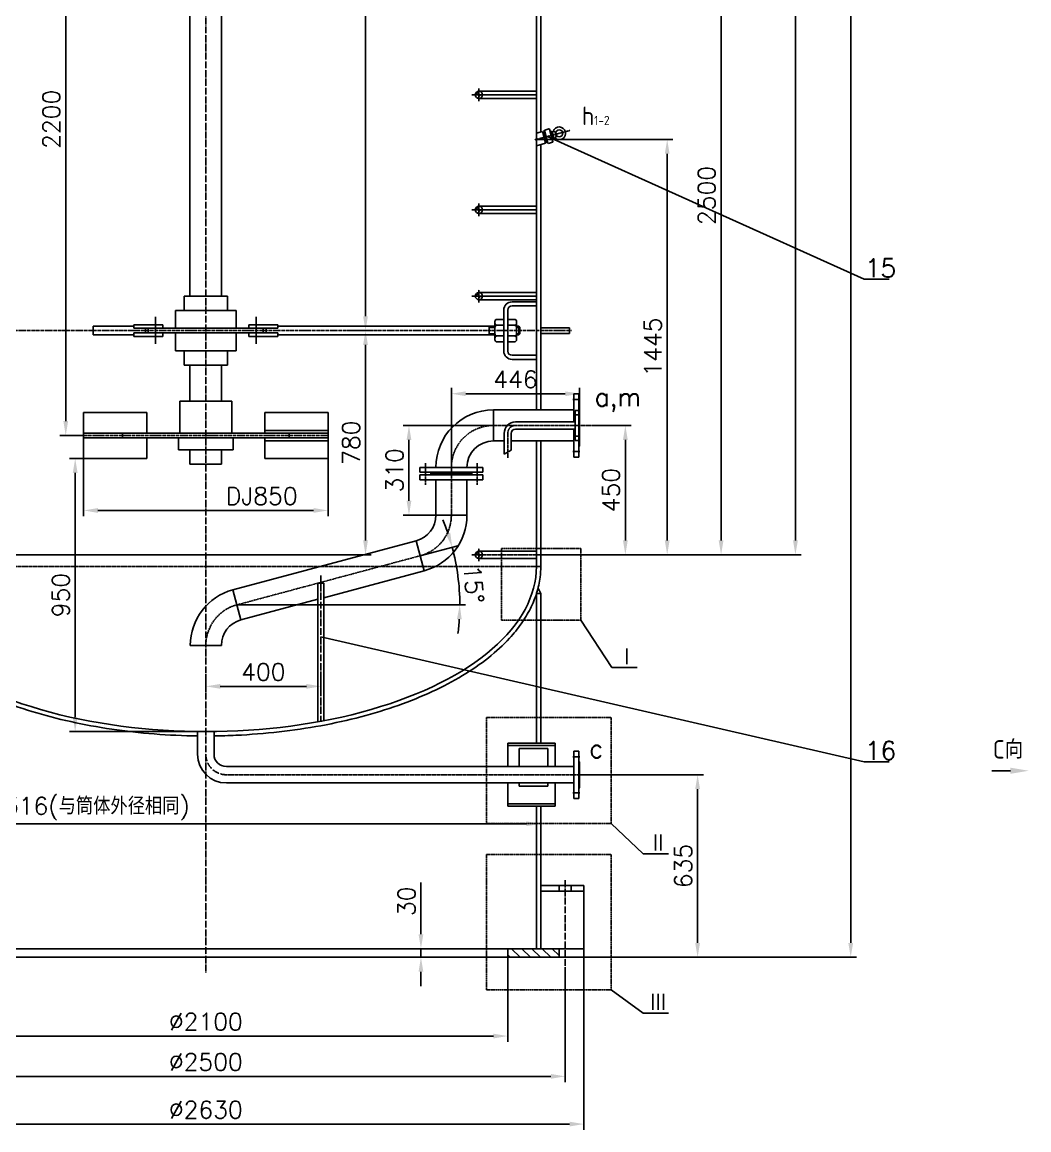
# Model space of a CAD drawing. Header units: millimetres. Extents: x 352 to 14123, y 79 to 19556.
# Drawn here: x 3069 to 6571, y 7221 to 11074 of the extents above; entities that cross this region are included whole.
import ezdxf

# ---------------------------------------------------------------- set-up
doc = ezdxf.new("R2010")
doc.units = ezdxf.units.MM
doc.linetypes.add('ACAD_ISO04W100', pattern=[30.5, 24, -3, 0.5, -3])
doc.linetypes.add('ACAD_ISO05W100', pattern=[33, 24, -3, 0, -3, 0, -3])
for name, color, linetype in [('LAYER1', 1, 'ACAD_ISO04W100'), ('LAYER2', 2, 'Continuous'), ('LAYER3', 3, 'Continuous')]:
    doc.layers.add(name, color=color, linetype=linetype)
doc.styles.add('HZ', font='txt', dxfattribs={"bigfont": 'hztxt'})
doc.dimstyles.new('1', dxfattribs={"dimtxt": 60, "dimasz": 50, "dimexe": 20, "dimexo": 0, "dimgap": 20, "dimtad": 1, "dimdec": 0, "dimdsep": 46, "dimlunit": 6, "dimtxsty": 'HZ', "dimcen": 2.5, "dimclrt": 2, "dimadec": 0, "dimazin": 0, "dimtfac": 1, "dimtdec": 0, "dimtmove": 0, "dimatfit": 3, "dimfxl": 1, "dimtolj": 1, "dimtzin": 0, "dimarcsym": 0})

# ---------------------------------------------------------------- blocks, each defined once
blk = doc.blocks.new('*D5')
at = {"layer": 'DEFPOINTS', "color": 0, "linetype": 'ByBlock', "transparency": 16777216}
for p in [(4205.6, 15601.2), (4263.6, 15601.2), (4205.6, 10001.2)]:
    blk.add_point(p, dxfattribs=at)
at = {"layer": 'LAYER3', "color": 0, "linetype": 'ByBlock', "lineweight": -2, "transparency": 16777216}
for p, q in [((4205.6, 15601.2), (4283.6, 15601.2)), ((4263.6, 10051.2), (4263.6, 15551.2)), ((4205.6, 10001.2), (4283.6, 10001.2))]:
    blk.add_line(p, q, dxfattribs=at)
at = {"layer": 'LAYER3', "color": 0, "linetype": 'ByBlock', "transparency": 16777216}
for points in [[(4255.3, 15551.2), (4272, 15551.2), (4263.6, 15601.2)], [(4255.3, 10051.2), (4272, 10051.2), (4263.6, 10001.2)]]:
    blk.add_solid(points, dxfattribs=at)
at = {"layer": 'LAYER3', "color": 2, "linetype": 'ByBlock', "transparency": 16777216, "insert": (4213.6, 12801.2), "char_height": 60, "attachment_point": 5, "rotation": 90, "style": 'HZ'}
blk.add_mtext('\\A1;5600', dxfattribs=at)
blk = doc.blocks.new('*D7')
at = {"layer": 'DEFPOINTS', "color": 0, "linetype": 'ByBlock', "transparency": 16777216}
for p in [(4278.2, 18673.6), (5951.2, 18673.6), (5023.2, 7821.2)]:
    blk.add_point(p, dxfattribs=at)
at = {"layer": 'LAYER3', "color": 0, "linetype": 'ByBlock', "lineweight": -2, "transparency": 16777216}
for p, q in [((4278.2, 18673.6), (5971.2, 18673.6)), ((5951.2, 7871.2), (5951.2, 18623.6)), ((5023.2, 7821.2), (5971.2, 7821.2))]:
    blk.add_line(p, q, dxfattribs=at)
at = {"layer": 'LAYER3', "color": 0, "linetype": 'ByBlock', "transparency": 16777216}
for points in [[(5942.8, 18623.6), (5959.5, 18623.6), (5951.2, 18673.6)], [(5942.8, 7871.2), (5959.5, 7871.2), (5951.2, 7821.2)]]:
    blk.add_solid(points, dxfattribs=at)
at = {"layer": 'LAYER3', "color": 2, "linetype": 'ByBlock', "transparency": 16777216, "insert": (5901.2, 13247.4), "char_height": 60, "attachment_point": 5, "rotation": 90, "style": 'HZ'}
blk.add_mtext('\\A1;10752', dxfattribs=at)
blk = doc.blocks.new('*D8')
at = {"layer": 'DEFPOINTS', "color": 0, "linetype": 'ByBlock', "transparency": 16777216}
for p in [(5020.4, 16421.2), (4873.2, 9221.2), (5758.8, 9221.2)]:
    blk.add_point(p, dxfattribs=at)
at = {"layer": 'LAYER3', "color": 0, "linetype": 'ByBlock', "lineweight": -2, "transparency": 16777216}
for p, q in [((5020.4, 16421.2), (5778.8, 16421.2)), ((5758.8, 16371.2), (5758.8, 9271.2)), ((4873.2, 9221.2), (5778.8, 9221.2))]:
    blk.add_line(p, q, dxfattribs=at)
at = {"layer": 'LAYER3', "color": 0, "linetype": 'ByBlock', "transparency": 16777216}
for points in [[(5750.5, 16371.2), (5767.2, 16371.2), (5758.8, 16421.2)], [(5750.5, 9271.2), (5767.2, 9271.2), (5758.8, 9221.2)]]:
    blk.add_solid(points, dxfattribs=at)
at = {"layer": 'LAYER3', "color": 2, "linetype": 'ByBlock', "transparency": 16777216, "insert": (5708.8, 12821.2), "char_height": 60, "attachment_point": 5, "rotation": 90, "style": 'HZ'}
blk.add_mtext('\\A1;400x18=7200', dxfattribs=at)
blk = doc.blocks.new('*D10')
at = {"layer": 'DEFPOINTS', "color": 0, "linetype": 'ByBlock', "transparency": 16777216}
for p in [(4454, 9218.1), (4579.7, 9181.8), (3816.4, 9047.2), (3816.4, 9047.2), (4354.2, 9047.2)]:
    blk.add_point(p, dxfattribs=at)
at = {"layer": 'LAYER3', "color": 0, "linetype": 'ByBlock', "lineweight": -2, "transparency": 16777216}
for p, q in [((4454, 9218.1), (4584.4, 9253)), ((4354.2, 9047.2), (4611.5, 9047.2))]:
    blk.add_line(p, q, dxfattribs=at)
for start, end in [(18.6969, 22.3938), (0, 15), (352.6062, 356.3031)]:
    blk.add_arc((3816.4, 9047.2), 775.1, start, end, dxfattribs=at)
at = {"layer": 'LAYER3', "color": 0, "linetype": 'ByBlock', "transparency": 16777216}
for points in [[(4558.5, 9298.1), (4542.6, 9293.3), (4565.1, 9247.8)], [(4581.5, 8997.5), (4598.2, 8997), (4591.5, 9047.2)]]:
    blk.add_solid(points, dxfattribs=at)
at = {"layer": 'LAYER3', "color": 2, "linetype": 'ByBlock', "transparency": 16777216, "insert": (4640, 9119.3), "char_height": 60, "attachment_point": 5, "rotation": 275, "style": 'HZ'}
blk.add_mtext('\\A1;15°', dxfattribs=at)
blk = doc.blocks.new('*D12')
at = {"layer": 'DEFPOINTS', "color": 0, "linetype": 'ByBlock', "transparency": 16777216}
for p in [(2658.2, 7821.2), (4758.2, 7821.2), (4758.2, 7547.3)]:
    blk.add_point(p, dxfattribs=at)
at = {"layer": 'LAYER3', "color": 0, "linetype": 'ByBlock', "lineweight": -2, "transparency": 16777216}
for p, q in [((2658.2, 7821.2), (2658.2, 7527.3)), ((4758.2, 7821.2), (4758.2, 7527.3)), ((2708.2, 7547.3), (4708.2, 7547.3))]:
    blk.add_line(p, q, dxfattribs=at)
at = {"layer": 'LAYER3', "color": 0, "linetype": 'ByBlock', "transparency": 16777216}
for points in [[(2708.2, 7555.7), (2708.2, 7539), (2658.2, 7547.3)], [(4708.2, 7555.7), (4708.2, 7539), (4758.2, 7547.3)]]:
    blk.add_solid(points, dxfattribs=at)
at = {"layer": 'LAYER3', "color": 2, "linetype": 'ByBlock', "transparency": 16777216, "insert": (3708.2, 7597.3), "char_height": 60, "attachment_point": 5, "style": 'HZ'}
blk.add_mtext('\\A1;%%c2100', dxfattribs=at)
blk = doc.blocks.new('*D13')
at = {"layer": 'DEFPOINTS', "color": 0, "linetype": 'ByBlock', "transparency": 16777216}
for p in [(2458.2, 7786.5), (4958.2, 7786.5), (4958.2, 7407.2)]:
    blk.add_point(p, dxfattribs=at)
at = {"layer": 'LAYER3', "color": 0, "linetype": 'ByBlock', "lineweight": -2, "transparency": 16777216}
for p, q in [((2458.2, 7786.5), (2458.2, 7387.2)), ((4958.2, 7786.5), (4958.2, 7387.2)), ((2508.2, 7407.2), (4908.2, 7407.2))]:
    blk.add_line(p, q, dxfattribs=at)
at = {"layer": 'LAYER3', "color": 0, "linetype": 'ByBlock', "transparency": 16777216}
for points in [[(2508.2, 7415.5), (2508.2, 7398.8), (2458.2, 7407.2)], [(4908.2, 7415.5), (4908.2, 7398.8), (4958.2, 7407.2)]]:
    blk.add_solid(points, dxfattribs=at)
at = {"layer": 'LAYER3', "color": 2, "linetype": 'ByBlock', "transparency": 16777216, "insert": (3708.2, 7457.2), "char_height": 60, "attachment_point": 5, "style": 'HZ'}
blk.add_mtext('\\A1;%%c2500', dxfattribs=at)
blk = doc.blocks.new('*D14')
at = {"layer": 'DEFPOINTS', "color": 0, "linetype": 'ByBlock', "transparency": 16777216}
for p in [(2393.2, 7821.2), (5023.2, 7821.2), (5023.2, 7241.1)]:
    blk.add_point(p, dxfattribs=at)
at = {"layer": 'LAYER3', "color": 0, "linetype": 'ByBlock', "lineweight": -2, "transparency": 16777216}
for p, q in [((2393.2, 7821.2), (2393.2, 7221.1)), ((5023.2, 7821.2), (5023.2, 7221.1)), ((2443.2, 7241.1), (4973.2, 7241.1))]:
    blk.add_line(p, q, dxfattribs=at)
at = {"layer": 'LAYER3', "color": 0, "linetype": 'ByBlock', "transparency": 16777216}
for points in [[(2443.2, 7249.4), (2443.2, 7232.8), (2393.2, 7241.1)], [(4973.2, 7249.4), (4973.2, 7232.8), (5023.2, 7241.1)]]:
    blk.add_solid(points, dxfattribs=at)
at = {"layer": 'LAYER3', "color": 2, "linetype": 'ByBlock', "transparency": 16777216, "insert": (3708.2, 7291.1), "char_height": 60, "attachment_point": 5, "style": 'HZ'}
blk.add_mtext('\\A1;%%c2630', dxfattribs=at)
blk = doc.blocks.new('*D15')
at = {"layer": 'DEFPOINTS', "color": 0, "linetype": 'ByBlock', "transparency": 16777216}
for p in [(2543.2, 8486.2), (2543.2, 8285.8), (4873.2, 8320.3)]:
    blk.add_point(p, dxfattribs=at)
at = {"layer": 'LAYER3', "color": 0, "linetype": 'ByBlock', "lineweight": -2, "transparency": 16777216}
for p, q in [((2543.2, 8486.2), (2543.2, 8265.8)), ((4823.2, 8285.8), (2593.2, 8285.8)), ((4873.2, 8320.3), (4873.2, 8265.8))]:
    blk.add_line(p, q, dxfattribs=at)
at = {"layer": 'LAYER3', "color": 0, "linetype": 'ByBlock', "transparency": 16777216}
for points in [[(2593.2, 8294.1), (2593.2, 8277.5), (2543.2, 8285.8)], [(4823.2, 8294.1), (4823.2, 8277.5), (4873.2, 8285.8)]]:
    blk.add_solid(points, dxfattribs=at)
at = {"layer": 'LAYER3', "color": 2, "linetype": 'ByBlock', "transparency": 16777216, "insert": (3217.9, 8337.8), "char_height": 60, "attachment_point": 5, "style": 'HZ'}
blk.add_mtext('\\A1;外径%%c2316(与筒体外径相同)', dxfattribs=at)
blk = doc.blocks.new('*D29')
at = {"layer": 'DEFPOINTS', "color": 0, "linetype": 'ByBlock', "transparency": 16777216}
for p in [(3221, 11836.2), (3283.2, 11836.2), (3283.2, 9636.2)]:
    blk.add_point(p, dxfattribs=at)
at = {"layer": 'LAYER3', "color": 0, "linetype": 'ByBlock', "lineweight": -2, "transparency": 16777216}
for p, q in [((3283.2, 11836.2), (3201, 11836.2)), ((3221, 9686.2), (3221, 11786.2)), ((3283.2, 9636.2), (3201, 9636.2))]:
    blk.add_line(p, q, dxfattribs=at)
at = {"layer": 'LAYER3', "color": 0, "linetype": 'ByBlock', "transparency": 16777216}
for points in [[(3212.7, 11786.2), (3229.4, 11786.2), (3221, 11836.2)], [(3212.7, 9686.2), (3229.4, 9686.2), (3221, 9636.2)]]:
    blk.add_solid(points, dxfattribs=at)
at = {"layer": 'LAYER3', "color": 2, "linetype": 'ByBlock', "transparency": 16777216, "insert": (3171, 10736.2), "char_height": 60, "attachment_point": 5, "rotation": 90, "style": 'HZ'}
blk.add_mtext('\\A1;2200', dxfattribs=at)
blk = doc.blocks.new('*D39')
at = {"layer": 'DEFPOINTS', "color": 0, "linetype": 'ByBlock', "transparency": 16777216}
for p in [(4205.6, 10001.2), (4263.6, 10001.2), (4205.6, 9221.2)]:
    blk.add_point(p, dxfattribs=at)
at = {"layer": 'LAYER3', "color": 0, "linetype": 'ByBlock', "lineweight": -2, "transparency": 16777216}
for p, q in [((4205.6, 10001.2), (4283.6, 10001.2)), ((4263.6, 9271.2), (4263.6, 9951.2)), ((4205.6, 9221.2), (4283.6, 9221.2))]:
    blk.add_line(p, q, dxfattribs=at)
at = {"layer": 'LAYER3', "color": 0, "linetype": 'ByBlock', "transparency": 16777216}
for points in [[(4255.3, 9951.2), (4272, 9951.2), (4263.6, 10001.2)], [(4255.3, 9271.2), (4272, 9271.2), (4263.6, 9221.2)]]:
    blk.add_solid(points, dxfattribs=at)
at = {"layer": 'LAYER3', "color": 2, "linetype": 'ByBlock', "transparency": 16777216, "insert": (4213.6, 9611.2), "char_height": 60, "attachment_point": 5, "rotation": 90, "style": 'HZ'}
blk.add_mtext('\\A1;780', dxfattribs=at)
blk = doc.blocks.new('*D40')
at = {"layer": 'DEFPOINTS', "color": 0, "linetype": 'ByBlock', "transparency": 16777216}
for p in [(3283.2, 9556.2), (3253.9, 8606.2), (3708.2, 8606.2)]:
    blk.add_point(p, dxfattribs=at)
at = {"layer": 'LAYER3', "color": 0, "linetype": 'ByBlock', "lineweight": -2, "transparency": 16777216}
for p, q in [((3283.2, 9556.2), (3233.9, 9556.2)), ((3253.9, 9506.2), (3253.9, 8656.2)), ((3708.2, 8606.2), (3233.9, 8606.2))]:
    blk.add_line(p, q, dxfattribs=at)
at = {"layer": 'LAYER3', "color": 0, "linetype": 'ByBlock', "transparency": 16777216}
for points in [[(3245.5, 9506.2), (3262.2, 9506.2), (3253.9, 9556.2)], [(3245.5, 8656.2), (3262.2, 8656.2), (3253.9, 8606.2)]]:
    blk.add_solid(points, dxfattribs=at)
at = {"layer": 'LAYER3', "color": 2, "linetype": 'ByBlock', "transparency": 16777216, "insert": (3203.9, 9081.2), "char_height": 60, "attachment_point": 5, "rotation": 90, "style": 'HZ'}
blk.add_mtext('\\A1;950', dxfattribs=at)
blk = doc.blocks.new('*D41')
at = {"layer": 'DEFPOINTS', "color": 0, "linetype": 'ByBlock', "transparency": 16777216}
for p in [(3708.2, 8805.6), (4108.2, 8805.6), (4108.2, 8763.7)]:
    blk.add_point(p, dxfattribs=at)
at = {"layer": 'LAYER3', "color": 0, "linetype": 'ByBlock', "lineweight": -2, "transparency": 16777216}
for p, q in [((3708.2, 8805.6), (3708.2, 8743.7)), ((4108.2, 8805.6), (4108.2, 8743.7)), ((3758.2, 8763.7), (4058.2, 8763.7))]:
    blk.add_line(p, q, dxfattribs=at)
at = {"layer": 'LAYER3', "color": 0, "linetype": 'ByBlock', "transparency": 16777216}
for points in [[(3758.2, 8772), (3758.2, 8755.4), (3708.2, 8763.7)], [(4058.2, 8772), (4058.2, 8755.4), (4108.2, 8763.7)]]:
    blk.add_solid(points, dxfattribs=at)
at = {"layer": 'LAYER3', "color": 2, "linetype": 'ByBlock', "transparency": 16777216, "insert": (3908.2, 8813.7), "char_height": 60, "attachment_point": 5, "style": 'HZ'}
blk.add_mtext('\\A1;400', dxfattribs=at)
blk = doc.blocks.new('*D42')
at = {"layer": 'DEFPOINTS', "color": 0, "linetype": 'ByBlock', "transparency": 16777216}
for p in [(3283.2, 9556.2), (4133.2, 9556.2), (4133.2, 9375.6)]:
    blk.add_point(p, dxfattribs=at)
at = {"layer": 'LAYER3', "color": 0, "linetype": 'ByBlock', "lineweight": -2, "transparency": 16777216}
for p, q in [((3283.2, 9556.2), (3283.2, 9355.6)), ((4133.2, 9556.2), (4133.2, 9355.6)), ((3333.2, 9375.6), (4083.2, 9375.6))]:
    blk.add_line(p, q, dxfattribs=at)
at = {"layer": 'LAYER3', "color": 0, "linetype": 'ByBlock', "transparency": 16777216}
for points in [[(3333.2, 9383.9), (3333.2, 9367.2), (3283.2, 9375.6)], [(4083.2, 9383.9), (4083.2, 9367.2), (4133.2, 9375.6)]]:
    blk.add_solid(points, dxfattribs=at)
at = {"layer": 'LAYER3', "color": 2, "linetype": 'ByBlock', "transparency": 16777216, "insert": (3902.8, 9425.6), "char_height": 60, "attachment_point": 5, "style": 'HZ'}
blk.add_mtext('\\A1;DJ850', dxfattribs=at)
blk = doc.blocks.new('*D16')
at = {"layer": 'DEFPOINTS', "color": 0, "linetype": 'ByBlock', "transparency": 16777216}
for p in [(4858.2, 10666.2), (5312.8, 10666.2), (5239.8, 9221.2)]:
    blk.add_point(p, dxfattribs=at)
at = {"layer": 'LAYER3', "color": 0, "linetype": 'ByBlock', "lineweight": -2, "transparency": 16777216}
for p, q in [((4858.2, 10666.2), (5332.8, 10666.2)), ((5312.8, 9271.2), (5312.8, 10616.2)), ((5239.8, 9221.2), (5332.8, 9221.2))]:
    blk.add_line(p, q, dxfattribs=at)
at = {"layer": 'LAYER3', "color": 0, "linetype": 'ByBlock', "transparency": 16777216}
for points in [[(5304.5, 10616.2), (5321.1, 10616.2), (5312.8, 10666.2)], [(5304.5, 9271.2), (5321.1, 9271.2), (5312.8, 9221.2)]]:
    blk.add_solid(points, dxfattribs=at)
at = {"layer": 'LAYER3', "color": 2, "linetype": 'ByBlock', "transparency": 16777216, "insert": (5262.8, 9943.7), "char_height": 60, "attachment_point": 5, "rotation": 90, "style": 'HZ'}
blk.add_mtext('\\A1;1445', dxfattribs=at)
blk = doc.blocks.new('*D17')
at = {"layer": 'DEFPOINTS', "color": 0, "linetype": 'ByBlock', "transparency": 16777216}
for p in [(4858.2, 11721.2), (4873.2, 9221.2), (5500.2, 9221.2)]:
    blk.add_point(p, dxfattribs=at)
at = {"layer": 'LAYER3', "color": 0, "linetype": 'ByBlock', "lineweight": -2, "transparency": 16777216}
for p, q in [((4858.2, 11721.2), (5520.2, 11721.2)), ((5500.2, 11671.2), (5500.2, 9271.2)), ((4873.2, 9221.2), (5520.2, 9221.2))]:
    blk.add_line(p, q, dxfattribs=at)
at = {"layer": 'LAYER3', "color": 0, "linetype": 'ByBlock', "transparency": 16777216}
for points in [[(5491.9, 11671.2), (5508.6, 11671.2), (5500.2, 11721.2)], [(5491.9, 9271.2), (5508.6, 9271.2), (5500.2, 9221.2)]]:
    blk.add_solid(points, dxfattribs=at)
at = {"layer": 'LAYER3', "color": 2, "linetype": 'ByBlock', "transparency": 16777216, "insert": (5450.2, 10471.2), "char_height": 60, "attachment_point": 5, "rotation": 90, "style": 'HZ'}
blk.add_mtext('\\A1;2500', dxfattribs=at)
blk = doc.blocks.new('*D18')
at = {"layer": 'DEFPOINTS', "color": 0, "linetype": 'ByBlock', "transparency": 16777216}
for p in [(5011.7, 8456.2), (5288.3, 7821.2), (5418.6, 7821.2)]:
    blk.add_point(p, dxfattribs=at)
at = {"layer": 'LAYER3', "color": 0, "linetype": 'ByBlock', "lineweight": -2, "transparency": 16777216}
for p, q in [((5011.7, 8456.2), (5438.6, 8456.2)), ((5418.6, 8406.2), (5418.6, 7871.2)), ((5288.3, 7821.2), (5438.6, 7821.2))]:
    blk.add_line(p, q, dxfattribs=at)
at = {"layer": 'LAYER3', "color": 0, "linetype": 'ByBlock', "transparency": 16777216}
for points in [[(5410.3, 8406.2), (5427, 8406.2), (5418.6, 8456.2)], [(5410.3, 7871.2), (5427, 7871.2), (5418.6, 7821.2)]]:
    blk.add_solid(points, dxfattribs=at)
at = {"layer": 'LAYER3', "color": 2, "linetype": 'ByBlock', "transparency": 16777216, "insert": (5368.6, 8138.7), "char_height": 60, "attachment_point": 5, "rotation": 90, "style": 'HZ'}
blk.add_mtext('\\A1;635', dxfattribs=at)
blk = doc.blocks.new('*D19')
at = {"layer": 'DEFPOINTS', "color": 0, "linetype": 'ByBlock', "transparency": 16777216}
for p in [(4456.4, 7851.2), (4456.4, 7851.2), (4456.4, 7821.2)]:
    blk.add_point(p, dxfattribs=at)
at = {"layer": 'LAYER3', "color": 0, "linetype": 'ByBlock', "lineweight": -2, "transparency": 16777216}
for p, q in [((4456.4, 7901.2), (4456.4, 8081.2)), ((4456.4, 7851.2), (4436.4, 7851.2)), ((4456.4, 7821.2), (4456.4, 7851.2)), ((4456.4, 7821.2), (4436.4, 7821.2)), ((4456.4, 7771.2), (4456.4, 7721.2))]:
    blk.add_line(p, q, dxfattribs=at)
at = {"layer": 'LAYER3', "color": 0, "linetype": 'ByBlock', "transparency": 16777216}
for points in [[(4448.1, 7901.2), (4464.8, 7901.2), (4456.4, 7851.2)], [(4448.1, 7771.2), (4464.8, 7771.2), (4456.4, 7821.2)]]:
    blk.add_solid(points, dxfattribs=at)
at = {"layer": 'LAYER3', "color": 2, "linetype": 'ByBlock', "transparency": 16777216, "insert": (4406.4, 8016.2), "char_height": 60, "attachment_point": 5, "rotation": 90, "style": 'HZ'}
blk.add_mtext('\\A1;30', dxfattribs=at)
blk = doc.blocks.new('*D20')
at = {"layer": 'DEFPOINTS', "color": 0, "linetype": 'ByBlock', "transparency": 16777216}
for p in [(5066.2, 9671.2), (5066.2, 9221.2), (5167.4, 9221.2)]:
    blk.add_point(p, dxfattribs=at)
at = {"layer": 'LAYER3', "color": 0, "linetype": 'ByBlock', "lineweight": -2, "transparency": 16777216}
for p, q in [((5066.2, 9671.2), (5187.4, 9671.2)), ((5167.4, 9621.2), (5167.4, 9271.2)), ((5066.2, 9221.2), (5187.4, 9221.2))]:
    blk.add_line(p, q, dxfattribs=at)
at = {"layer": 'LAYER3', "color": 0, "linetype": 'ByBlock', "transparency": 16777216}
for points in [[(5159, 9621.2), (5175.7, 9621.2), (5167.4, 9671.2)], [(5159, 9271.2), (5175.7, 9271.2), (5167.4, 9221.2)]]:
    blk.add_solid(points, dxfattribs=at)
at = {"layer": 'LAYER3', "color": 2, "linetype": 'ByBlock', "transparency": 16777216, "insert": (5117.4, 9446.2), "char_height": 60, "attachment_point": 5, "rotation": 90, "style": 'HZ'}
blk.add_mtext('\\A1;450', dxfattribs=at)
blk = doc.blocks.new('*D21')
at = {"layer": 'DEFPOINTS', "color": 0, "linetype": 'ByBlock', "transparency": 16777216}
for p in [(5008.2, 9781.6), (5008.2, 9742.7), (4562.2, 9525.2)]:
    blk.add_point(p, dxfattribs=at)
at = {"layer": 'LAYER3', "color": 0, "linetype": 'ByBlock', "lineweight": -2, "transparency": 16777216}
for p, q in [((4562.2, 9525.2), (4562.2, 9801.6)), ((5008.2, 9742.7), (5008.2, 9801.6)), ((4612.2, 9781.6), (4958.2, 9781.6))]:
    blk.add_line(p, q, dxfattribs=at)
at = {"layer": 'LAYER3', "color": 0, "linetype": 'ByBlock', "transparency": 16777216}
for points in [[(4612.2, 9789.9), (4612.2, 9773.2), (4562.2, 9781.6)], [(4958.2, 9789.9), (4958.2, 9773.2), (5008.2, 9781.6)]]:
    blk.add_solid(points, dxfattribs=at)
at = {"layer": 'LAYER3', "color": 2, "linetype": 'ByBlock', "transparency": 16777216, "insert": (4785.2, 9831.6), "char_height": 60, "attachment_point": 5, "style": 'HZ'}
blk.add_mtext('\\A1;446', dxfattribs=at)
blk = doc.blocks.new('*D22')
at = {"layer": 'DEFPOINTS', "color": 0, "linetype": 'ByBlock', "transparency": 16777216}
for p in [(4708.2, 9671.2), (4414.8, 9359.1), (4508.2, 9359.1)]:
    blk.add_point(p, dxfattribs=at)
at = {"layer": 'LAYER3', "color": 0, "linetype": 'ByBlock', "lineweight": -2, "transparency": 16777216}
for p, q in [((4708.2, 9671.2), (4394.8, 9671.2)), ((4414.8, 9621.2), (4414.8, 9409.1)), ((4508.2, 9359.1), (4394.8, 9359.1))]:
    blk.add_line(p, q, dxfattribs=at)
at = {"layer": 'LAYER3', "color": 0, "linetype": 'ByBlock', "transparency": 16777216}
for points in [[(4406.5, 9621.2), (4423.1, 9621.2), (4414.8, 9671.2)], [(4406.5, 9409.1), (4423.1, 9409.1), (4414.8, 9359.1)]]:
    blk.add_solid(points, dxfattribs=at)
at = {"layer": 'LAYER3', "color": 2, "linetype": 'ByBlock', "transparency": 16777216, "insert": (4364.8, 9515.2), "char_height": 60, "attachment_point": 5, "rotation": 90, "style": 'HZ'}
blk.add_mtext('\\A1;310', dxfattribs=at)

msp = doc.modelspace()

# ---------------------------------------------------------------- hatches: boundary and pattern name
at = {"layer": 'LAYER3', "linetype": 'ByBlock', "ltscale": 2}
h = msp.add_hatch(dxfattribs=at)
h.set_pattern_fill('ANSI31', color=256, scale=100, style=0)
h.set_pattern_definition([(45, (7452.097, 18522.438), (-8.838835, 8.838835), [])])
h.paths.add_polyline_path([(4658.17731, 10821.21118), (4658.17731, 10808.71118), (4658.20804, 10808.71118, 0.4134935941), (4670.67734, 10821.21118)])
h.paths.add_polyline_path([(4645.67727, 10821.21118, 0.4142135624), (4658.17731, 10808.71114), (4658.17731, 10821.21118)])
h.paths.add_polyline_path([(4658.17731, 10833.71121, 0.4142135624), (4645.67727, 10821.21118), (4658.17731, 10821.21118)])
h = msp.add_hatch(dxfattribs=at)
h.set_pattern_fill('ANSI31', color=256, scale=100, style=0)
h.set_pattern_definition([(45, (7452.097, 18122.438), (-8.838835, 8.838835), [])])
h.paths.add_polyline_path([(4658.17731, 10421.21118), (4658.17731, 10408.71118), (4658.20804, 10408.71118, 0.4134935941), (4670.67734, 10421.21118)])
h.paths.add_polyline_path([(4645.67727, 10421.21118, 0.4142135624), (4658.17731, 10408.71114), (4658.17731, 10421.21118)])
h.paths.add_polyline_path([(4658.17731, 10433.71121, 0.4142135624), (4645.67727, 10421.21118), (4658.17731, 10421.21118)])
h = msp.add_hatch(dxfattribs=at)
h.set_pattern_fill('ANSI31', color=256, scale=100, style=0)
h.set_pattern_definition([(45, (7452.097, 17822.438), (-8.838835, 8.838835), [])])
h.paths.add_polyline_path([(4658.17731, 10121.21118), (4658.17731, 10108.71118), (4658.20804, 10108.71118, 0.4134935941), (4670.67734, 10121.21118)])
h.paths.add_polyline_path([(4645.67727, 10121.21118, 0.4142135624), (4658.17731, 10108.71114), (4658.17731, 10121.21118)])
h.paths.add_polyline_path([(4658.17731, 10133.71121, 0.4142135624), (4645.67727, 10121.21118), (4658.17731, 10121.21118)])
h = msp.add_hatch(dxfattribs=at)
h.set_pattern_fill('ANSI31', color=256, scale=100, style=0)
h.set_pattern_definition([(45, (7452.097, 16922.438), (-8.838835, 8.838835), [])])
h.paths.add_polyline_path([(4658.17731, 9221.21118), (4658.17731, 9208.71118), (4658.20804, 9208.71118, 0.4134935941), (4670.67734, 9221.21118)])
h.paths.add_polyline_path([(4645.67727, 9221.21118, 0.4142135624), (4658.17731, 9208.71114), (4658.17731, 9221.21118)])
h.paths.add_polyline_path([(4658.17731, 9233.71121, 0.4142135624), (4645.67727, 9221.21118), (4658.17731, 9221.21118)])
h = msp.add_hatch(dxfattribs=at)
h.set_pattern_fill('ANSI31', color=256, scale=200, angle=90, style=0)
h.set_pattern_definition([(135, (38967.884, 20606.968), (-17.67767, -17.67767), [])])
h.paths.add_polyline_path([(4937.20804, 7821.21118), (4937.20804, 7851.21118), (4758.20804, 7851.21118), (4758.20804, 7821.21118)])
h.paths.add_polyline_path([(2658.20804, 7851.21118), (2479.20804, 7851.21118), (2479.20804, 7821.21118), (2658.20804, 7821.21118)])

# ---------------------------------------------------------------- linework, layer by layer
at = {"layer": 'LAYER1'}
for p, q in [((3708.20804, 18715.04495), (3708.20804, 7766.83368)), ((4108.20832, 9149.53612), (4108.20832, 8642.11471)), ((4958.20804, 8089.77992), (4958.20804, 7786.52461))]:
    msp.add_line(p, q, dxfattribs=at)
at = {"layer": 'LAYER1', "ltscale": 0.1}
for p, q in [((4658.17731, 10799.28667), (4658.17731, 10843.13568)), ((4632.96188, 10821.21118), (4858.20804, 10821.21118)), ((4852.68412, 10664.73105), (4975.78901, 10697.7169)), ((4658.17731, 10399.28667), (4658.17731, 10443.13568)), ((4632.96188, 10421.21118), (4858.20804, 10421.21118)), ((4658.17731, 10099.28667), (4658.17731, 10143.13568)), ((4632.96188, 10121.21118), (4858.20804, 10121.21118)), ((4658.17731, 9199.28667), (4658.17731, 9243.13568))]:
    msp.add_line(p, q, dxfattribs=at)
at = {"layer": 'LAYER1', "ltscale": 0.5}
for p, q in [((2431.25567, 10001.21118), (4980.49492, 10001.21118)), ((3283.20804, 9636.21118), (4133.20804, 9636.21118))]:
    msp.add_line(p, q, dxfattribs=at)
at = {"layer": 'LAYER1', "linetype": 'ACAD_ISO04W100'}
for p, q in [((5009.09715, 9761.21118), (4983.91883, 9761.21118)), ((5009.09715, 9708.71118), (4987.91883, 9708.71118)), ((5009.09715, 9633.71118), (4987.91883, 9633.71118)), ((5009.09715, 9581.21118), (4983.91883, 9581.21118)), ((5009.09715, 8518.71118), (4983.91883, 8518.71118)), ((5009.09715, 8393.71118), (4983.91883, 8393.71118))]:
    msp.add_line(p, q, dxfattribs=at)
at = {"layer": 'LAYER1', "ltscale": 0.25}
for p, q in [((4708.20804, 9671.21118), (5066.16169, 9671.21118)), ((4758.20804, 9643.71118), (4758.20804, 9559.0117)), ((4472.20804, 9539.67847), (4472.20804, 9463.82077)), ((4562.20804, 9525.21118), (4562.20804, 9359.0993)), ((4652.20804, 9539.67847), (4652.20804, 9463.82077)), ((4453.99562, 9218.07412), (3816.4208, 9047.23647)), ((4632.96188, 9221.21118), (4858.20804, 9221.21118)), ((2543.20804, 9181.21118), (4873.20804, 9181.21118)), ((5011.7425, 8456.21118), (3779.70804, 8456.21118))]:
    msp.add_line(p, q, dxfattribs=at)
for centre, radius, start, end in [((4708.20804, 9525.21118), 146, 90, 180), ((4785.70804, 9643.71118), 27.5, 90, 180), ((4416.20804, 9359.0993), 146, 285, 0), ((3854.20838, 8906.21129), 146, 105, 180)]:
    msp.add_arc(centre, radius, start, end, dxfattribs=at)
at = {"layer": 'LAYER1'}
msp.add_arc((3779.70804, 8527.71118), 71.5, 180, 270, dxfattribs=at)
at = {"layer": 'LAYER2', "color": 0, "ltscale": 0.08}
for p, q in [((3653.20804, 11786.21118), (3653.20804, 10121.21118)), ((3763.20804, 11786.21118), (3763.20804, 10121.21118)), ((4873.20804, 11718.53376), (4873.20804, 10691.97121)), ((4858.20804, 11703.53374), (4858.20804, 9725.21118)), ((4658.20804, 10833.71118), (4858.20804, 10833.71118)), ((4658.20804, 10808.71118), (4858.20804, 10808.71118)), ((4858.20804, 10687.95198), (4879.21319, 10693.58029)), ((4879.21319, 10693.58029), (4890.08359, 10653.0114)), ((4879.73083, 10691.64844), (4883.59454, 10692.68371)), ((4883.0769, 10694.61557), (4886.56166, 10695.54931)), ((4883.0769, 10694.61557), (4893.9473, 10654.04668)), ((4897.82029, 10653.53153), (4886.17343, 10696.99819)), ((4901.72298, 10702.7176), (4887.23409, 10698.83531)), ((4915.20696, 10658.19028), (4903.5601, 10701.65694)), ((4904.9836, 10696.34435), (4912.33207, 10692.1017)), ((4916.47876, 10694.24808), (4912.07325, 10693.06763)), ((4918.28491, 10669.88541), (4912.07325, 10693.06763)), ((4912.33207, 10692.1017), (4918.02609, 10670.85134)), ((4916.47876, 10694.24808), (4922.64866, 10692.23672)), ((4927.02802, 10675.8927), (4922.64866, 10692.23672)), ((4922.69041, 10671.06586), (4927.02802, 10675.8927)), ((4858.20804, 10644.47038), (4890.08359, 10653.0114)), ((4873.20804, 10648.48961), (4873.20804, 9725.21118)), ((4889.56596, 10654.94326), (4893.42966, 10655.97853)), ((4893.9473, 10654.04668), (4897.43206, 10654.98042)), ((4914.1463, 10656.35316), (4899.65741, 10652.47087)), ((4913.78345, 10663.50287), (4918.02609, 10670.85134)), ((4922.69041, 10671.06586), (4918.28491, 10669.88541)), ((4658.20804, 10433.71118), (4858.20804, 10433.71118)), ((4658.20804, 10408.71118), (4858.20804, 10408.71118)), ((4658.20804, 10133.71118), (4858.20804, 10133.71118)), ((3633.20804, 10121.21118), (3633.20804, 10071.21118)), ((3633.20804, 10121.21118), (3783.20804, 10121.21118)), ((3783.20804, 10121.21118), (3783.20804, 10071.21118)), ((4658.20804, 10108.71118), (4858.20804, 10108.71118)), ((4858.20804, 10101.21118), (4773.20804, 10101.21118)), ((3603.20804, 10071.21118), (3813.20804, 10071.21118)), ((3603.20804, 10009.21118), (3603.20804, 10071.21118)), ((3813.20804, 10071.21118), (3813.20804, 10009.21118)), ((4744.20804, 10072.21118), (4744.20804, 9930.21118)), ((4758.20804, 10072.21118), (4758.20804, 9930.21118)), ((4858.20804, 10087.21118), (4773.20804, 10087.21118)), ((3558.20804, 10021.21118), (3458.20804, 10021.21118)), ((3458.20804, 10021.21118), (3458.20804, 10009.21118)), ((3558.20804, 10021.21118), (3558.20804, 10009.21118)), ((3858.20804, 10021.21118), (3958.20804, 10021.21118)), ((3858.20804, 10021.21118), (3858.20804, 10009.21118)), ((3958.20804, 10021.21118), (3958.20804, 10009.21118)), ((4713.63189, 10032.80906), (4713.63189, 9969.61329)), ((4721.13189, 10040.30906), (4744.20804, 10040.30906)), ((4721.13189, 10019.97816), (4744.20804, 10019.97816)), ((4781.28419, 10040.30906), (4758.20804, 10040.30906)), ((4781.28419, 10019.97816), (4758.20804, 10019.97816)), ((4788.78419, 10032.80906), (4788.78419, 9969.61329)), ((3315.94068, 10016.21116), (3315.94068, 9986.21119)), ((3458.20804, 10016.21116), (3315.94068, 10016.21116)), ((3458.20804, 9986.21119), (3315.94068, 9986.21119)), ((3708.20804, 10009.21118), (3458.20804, 10009.21118)), ((3708.20804, 9993.21118), (3458.20804, 9993.21118)), ((3458.20804, 9993.21118), (3458.20804, 9981.21118)), ((3558.20804, 9981.21118), (3458.20804, 9981.21118)), ((3498.20804, 10009.21118), (3498.20804, 9993.21118)), ((3508.20804, 10009.21118), (3508.20804, 9993.21118)), ((3558.20804, 9993.21118), (3558.20804, 9981.21118)), ((3603.20804, 9931.21118), (3603.20804, 9993.21118)), ((3708.20804, 10009.21118), (3958.20804, 10009.21118)), ((3708.20804, 9993.21118), (3958.20804, 9993.21118)), ((3813.20804, 9993.21118), (3813.20804, 9931.21118)), ((3858.20804, 9993.21118), (3858.20804, 9981.21118)), ((3858.20804, 9981.21118), (3958.20804, 9981.21118)), ((3908.20804, 10009.21118), (3908.20804, 9993.21118)), ((3918.20804, 10009.21118), (3918.20804, 9993.21118)), ((3958.20804, 10016.21116), (4713.63189, 10016.21116)), ((3958.20804, 9993.21118), (3958.20804, 9981.21118)), ((3958.20804, 9986.21119), (4713.63189, 9986.21119)), ((4693.25193, 10016.21116), (4693.25193, 9986.21119)), ((4713.63189, 10012.46117), (4693.25193, 10012.46117)), ((4713.63189, 9989.96118), (4693.25193, 9989.96118)), ((4721.13189, 9982.44419), (4744.20804, 9982.44419)), ((4781.28419, 9982.44419), (4758.20804, 9982.44419)), ((4788.78419, 10016.21116), (4796.50352, 10016.21116)), ((4796.50352, 10012.46117), (4788.78419, 10012.46117)), ((4796.50352, 9989.96118), (4788.78419, 9989.96118)), ((4788.78419, 9986.21119), (4796.50352, 9986.21119)), ((4796.50352, 10016.21116), (4796.50352, 9986.21119)), ((4800.25351, 10012.46117), (4796.50352, 10016.21116)), ((4796.50352, 9986.21119), (4800.25351, 9989.96118)), ((4800.25351, 10012.46117), (4800.25351, 9989.96118)), ((4873.20804, 10011.21118), (4973.20804, 10011.21118)), ((4873.20804, 9991.21118), (4973.20804, 9991.21118)), ((4721.13189, 9962.11329), (4744.20804, 9962.11329)), ((4781.28419, 9962.11329), (4758.20804, 9962.11329)), ((3813.20804, 9931.21118), (3603.20804, 9931.21118)), ((3633.20804, 9931.21118), (3633.20804, 9881.21118)), ((3783.20804, 9931.21118), (3783.20804, 9881.21118)), ((4858.20804, 9915.21118), (4773.20804, 9915.21118)), ((3633.20804, 9881.21118), (3783.20804, 9881.21118)), ((3653.20804, 9881.21118), (3653.20804, 9756.21118)), ((3763.20804, 9881.21118), (3763.20804, 9756.21118)), ((4858.20804, 9901.21118), (4773.20804, 9901.21118)), ((3618.20812, 9644.21118), (3618.20812, 9756.21118)), ((3618.20812, 9756.21118), (3798.20812, 9756.21118)), ((3798.20812, 9644.21118), (3798.20812, 9756.21118)), ((4988.20804, 9781.21118), (4988.20804, 9683.71118)), ((5005.20804, 9781.21118), (5005.20804, 9561.21118)), ((3283.20804, 9716.21118), (3283.20804, 9556.21118)), ((3283.20804, 9716.21118), (3503.20804, 9716.21118)), ((3503.20804, 9644.21118), (3503.20804, 9716.21118)), ((3913.20813, 9644.21104), (3913.20818, 9716.21104)), ((4133.20818, 9716.21089), (3913.20818, 9716.21104)), ((4133.20818, 9716.21089), (4133.20807, 9556.21089)), ((4708.20804, 9617.21118), (4708.20804, 9725.21118)), ((4708.20804, 9725.21118), (4988.20804, 9725.21118)), ((5005.20804, 9723.71118), (4992.20804, 9723.71118)), ((4992.20804, 9723.71118), (4992.20804, 9618.71118)), ((5008.20804, 9742.71118), (5005.20804, 9745.71118)), ((5005.20804, 9723.71118), (5005.20804, 9618.71118)), ((5008.20804, 9742.71118), (5008.20804, 9599.71118)), ((4992.20804, 9683.71118), (4785.70804, 9683.71118)), ((5008.20804, 9695.71118), (5005.20804, 9698.71118)), ((5008.20804, 9695.71118), (5008.20804, 9646.71118)), ((3283.20804, 9644.21118), (4133.20804, 9644.21118)), ((3418.20804, 9628.21118), (3418.20804, 9644.21118)), ((3913.20804, 9654.21118), (4133.20804, 9654.21118)), ((3998.20804, 9628.21118), (3998.20804, 9644.21118)), ((4745.70804, 9643.71118), (4745.70804, 9571.21118)), ((4770.70804, 9643.71118), (4770.70804, 9585.64493)), ((4992.20804, 9658.71118), (4785.70804, 9658.71118)), ((4988.20804, 9658.71118), (4988.20804, 9561.21118)), ((5008.20804, 9646.71118), (5005.20804, 9643.71118)), ((3283.20804, 9628.21118), (4133.20804, 9628.21118)), ((3503.20804, 9556.21118), (3503.20804, 9628.21118)), ((3613.20812, 9586.21118), (3613.20812, 9628.21118)), ((3613.20812, 9586.21118), (3613.20812, 9628.21118)), ((3803.20812, 9586.21118), (3803.20812, 9628.21118)), ((3803.20812, 9586.21118), (3803.20812, 9628.21118)), ((3913.20804, 9618.21118), (4133.20804, 9618.21118)), ((3913.20807, 9556.21104), (3913.20812, 9628.21104)), ((4708.20804, 9617.21118), (4745.70804, 9617.21118)), ((4770.70804, 9617.21118), (4988.20804, 9617.21118)), ((4858.20804, 9617.21118), (4858.20804, 9181.21118)), ((4873.20804, 9617.21118), (4873.20804, 9181.21118)), ((5005.20804, 9618.71118), (4992.20804, 9618.71118)), ((5008.20804, 9599.71118), (5005.20804, 9596.71118)), ((3283.20804, 9556.21118), (3503.20804, 9556.21118)), ((3613.20812, 9586.21118), (3803.20812, 9586.21118)), ((3653.20804, 9586.21118), (3653.20804, 9536.21118)), ((3763.20804, 9586.21118), (3763.20804, 9536.21118)), ((4133.20807, 9556.21089), (3913.20807, 9556.21104)), ((4745.70804, 9571.21118), (4770.70804, 9585.64493)), ((5005.20804, 9561.21118), (4988.20804, 9561.21118)), ((3653.20804, 9536.21118), (3763.20804, 9536.21118)), ((4452.20804, 9525.21118), (4672.20804, 9525.21118)), ((4452.20804, 9508.21118), (4452.20804, 9525.21118)), ((4672.20804, 9508.21118), (4672.20804, 9525.21118)), ((4452.20804, 9508.21118), (4672.20804, 9508.21118)), ((4452.20804, 9499.21118), (4672.20804, 9499.21118)), ((4452.20804, 9499.21118), (4452.20804, 9482.21118)), ((4452.20804, 9482.21118), (4672.20804, 9482.21118)), ((4490.70804, 9505.21118), (4487.70804, 9508.21118)), ((4490.70804, 9502.21118), (4487.70804, 9499.21118)), ((4490.70804, 9505.21118), (4633.70804, 9505.21118)), ((4490.70804, 9502.21118), (4490.70804, 9505.21118)), ((4490.70804, 9502.21118), (4633.70804, 9502.21118)), ((4508.20804, 9482.21118), (4508.20804, 9359.0993)), ((4616.20804, 9482.21118), (4616.20804, 9359.0993)), ((4633.70804, 9505.21118), (4636.70804, 9508.21118)), ((4633.70804, 9502.21118), (4633.70804, 9505.21118)), ((4633.70804, 9502.21118), (4636.70804, 9499.21118)), ((4672.20804, 9499.21118), (4672.20804, 9482.21118)), ((4508.20804, 9359.0993), (4616.20804, 9359.0993)), ((4440.01939, 9270.23412), (3802.44457, 9099.39646)), ((4440.01939, 9270.23412), (4467.97185, 9165.91413)), ((2976.70804, 9221.21118), (4257.06328, 9221.21118)), ((4658.20804, 9233.71118), (4858.20804, 9233.71118)), ((4658.20804, 9208.71118), (4858.20804, 9208.71118)), ((4467.97185, 9165.91413), (4118.20832, 9072.19527)), ((3830.39703, 8995.07647), (3802.44457, 9099.39646)), ((4098.20832, 9122.7412), (4098.20832, 8640.28604)), ((4098.20832, 9122.7412), (4118.20832, 9122.7412)), ((4118.20832, 9122.7412), (4118.20832, 8643.99614)), ((4873.20804, 9086.28874), (4863.57611, 9105.04966)), ((4098.20832, 9066.83629), (3830.39703, 8995.07647)), ((4858.20804, 9086.28874), (4858.20804, 8565.71118)), ((4858.20804, 9086.28874), (4873.20804, 9086.28874)), ((4873.20804, 9086.28874), (4873.20804, 8565.71118)), ((3762.20838, 8906.21129), (3654.20838, 8906.21129)), ((3679.70804, 8606.38778), (3679.70804, 8527.71118)), ((3736.70804, 8606.38778), (3736.70804, 8527.71118)), ((4758.20804, 8565.71118), (4758.20804, 8484.71118)), ((4758.20804, 8565.71118), (4923.20804, 8565.71118)), ((4758.20804, 8557.71118), (4923.20804, 8557.71118)), ((4923.20804, 8565.71118), (4923.20804, 8484.71118)), ((4798.20804, 8547.71118), (4798.20804, 8484.71118)), ((4898.20804, 8547.71118), (4798.20804, 8547.71118)), ((4898.20804, 8547.71118), (4898.20804, 8484.71118)), ((4988.20804, 8538.71118), (4988.20804, 8373.71118)), ((5005.20804, 8538.71118), (4988.20804, 8538.71118)), ((5005.20804, 8538.71118), (5005.20804, 8373.71118)), ((4988.20804, 8484.71118), (3779.70791, 8484.71118)), ((5008.20804, 8500.71118), (5005.20804, 8503.71118)), ((5008.20804, 8500.71118), (5008.20804, 8411.71118)), ((4988.20804, 8427.71118), (3779.70804, 8427.71118)), ((4758.20804, 8427.71118), (4758.20804, 8346.71118)), ((4798.20804, 8427.71118), (4798.20804, 8417.03297)), ((4898.20804, 8417.03297), (4798.20804, 8417.03297)), ((4898.20804, 8427.71118), (4898.20804, 8417.03297)), ((4923.20804, 8427.71118), (4923.20804, 8346.71118)), ((5008.20804, 8411.71118), (5005.20804, 8408.71118)), ((5005.20804, 8373.71118), (4988.20804, 8373.71118)), ((4758.20804, 8354.71118), (4923.20804, 8354.71118)), ((4758.20804, 8346.71118), (4923.20804, 8346.71118)), ((4858.20804, 8346.71118), (4858.20804, 7851.21118)), ((4873.20804, 8346.71118), (4873.20804, 7851.21118)), ((5023.20804, 8071.21118), (4873.20804, 8071.21118)), ((4937.20804, 8071.21118), (4937.20804, 8051.21118)), ((4979.20804, 8071.21118), (4979.20804, 8051.21118)), ((5023.20804, 8071.21118), (5023.20804, 7821.21118)), ((5023.20804, 8051.21118), (4873.20804, 8051.21118)), ((2393.20804, 7851.21118), (5023.20804, 7851.21118)), ((4758.20804, 7851.21118), (4758.20804, 7821.21118)), ((4937.20804, 7851.21118), (4937.20804, 7821.21118)), ((2393.20804, 7821.21118), (5023.20804, 7821.21118))]:
    msp.add_line(p, q, dxfattribs=at)
at = {"layer": 'LAYER2', "color": 1, "linetype": 'ACAD_ISO04W100', "ltscale": 20}
for p, q in [((3533.20804, 10049.20982), (3533.20804, 9954.86573)), ((3883.20804, 10049.20982), (3883.20804, 9954.86573))]:
    msp.add_line(p, q, dxfattribs=at)
at = {"layer": 'LAYER2'}
for p, q in [((4973.20804, 10011.21118), (4973.20804, 9991.21118)), ((5005.20804, 9781.21118), (4988.20804, 9781.21118)), ((4858.20804, 9221.21118), (4873.20804, 9221.21118))]:
    msp.add_line(p, q, dxfattribs=at)
at = {"layer": 'LAYER2', "color": 3, "linetype": 'ByBlock', "ltscale": 2}
for points in [[(4896.34646, 10676.43034), (5998.25002, 10180.0093), (6084.68328, 10180.0093)], [(4108.20832, 8936.26317), (5998.25002, 8501.35501), (6084.68328, 8501.35501)]]:
    msp.add_lwpolyline(points, dxfattribs=at)
at = {"layer": 'LAYER2', "color": 0, "ltscale": 0.08}
for centre, radius in [((4658.17731, 10821.21118), 12.50004), ((4937.39538, 10687.42936), 12), ((4658.17731, 10421.21118), 12.50004), ((4658.17731, 10121.21118), 12.50004), ((4658.17731, 9221.21118), 12.50004)]:
    msp.add_circle(centre, radius, dxfattribs=at)
for centre, radius, start, end in [((4887.62232, 10697.38642), 1.5, 105, 195), ((4902.11121, 10701.26871), 1.5, 15, 105), ((4937.39538, 10687.42936), 22, 228.05573115, 161.94426885), ((4899.26918, 10653.91976), 1.5, 195, 285), ((4913.75807, 10657.80205), 1.5, 285, 15), ((4773.20804, 10072.21118), 29, 90, 180), ((4773.20804, 10072.21118), 15, 90, 180), ((4721.13189, 10032.80906), 7.5, 90, 180), ((4721.13189, 10027.47816), 7.5, 180, 270), ((4721.13189, 10012.47816), 7.5, 90, 180), ((4781.28419, 10032.80906), 7.5, 0, 90), ((4781.28419, 10027.47816), 7.5, 270, 0), ((4781.28419, 10012.47816), 7.5, 0, 90), ((4721.13189, 9989.94419), 7.5, 180, 270), ((4721.13189, 9974.94419), 7.5, 90, 180), ((4781.28419, 9989.94419), 7.5, 270, 0), ((4781.28419, 9974.94419), 7.5, 0, 90), ((4721.13189, 9969.61329), 7.5, 180, 270), ((4781.28419, 9969.61329), 7.5, 270, 0), ((4773.20804, 9930.21118), 29, 180, 270), ((4773.20804, 9930.21118), 15, 180, 270), ((4708.20804, 9525.21118), 200, 90, 180), ((4785.70804, 9643.71118), 40, 90, 180), ((4785.70804, 9643.71118), 15, 90, 180), ((4708.20804, 9525.21118), 92, 90, 180), ((4416.20804, 9359.0993), 92, 285, 0), ((4416.20804, 9359.0993), 200, 285, 0), ((3854.20838, 8906.21129), 200, 105, 180), ((3854.20838, 8906.21129), 92, 105, 180), ((3779.70804, 8527.71118), 100, 180, 270), ((3779.70804, 8527.71118), 43, 180, 270)]:
    msp.add_arc(centre, radius, start, end, dxfattribs=at)
at = {"layer": 'LAYER2', "color": 0, "ltscale": 0.08, "extrusion": (0, 0, -1)}
msp.add_ellipse((3708.20832, 9181.21118), major_axis=(-1150, 0), ratio=0.5, start_param=3.1415926536, end_param=6.2831853072, dxfattribs=at)
at = {"layer": 'LAYER2', "color": 0, "ltscale": 0.08}
for points, knots in [([(3679.70804, 8591.38672), (3673.5855, 8591.46207), (3667.46414, 8591.56173), (3610.75253, 8592.71071), (3560.29334, 8595.39782), (3460.49483, 8604.05217), (3411.15602, 8610.01936), (3314.43331, 8625.13621), (3267.04988, 8634.28576), (3175.03828, 8655.61871), (3130.41055, 8667.80194), (3044.66205, 8695.00675), (3003.54166, 8710.02809), (2925.49843, 8742.67273), (2888.57583, 8760.29574), (2819.54783, 8797.87426), (2787.44245, 8817.82949), (2728.59299, 8859.77912), (2701.84856, 8881.77348), (2654.19411, 8927.49057), (2633.28346, 8951.21411), (2597.71434, 9000.05275), (2583.05624, 9025.17006), (2563.37937, 9069.58466), (2556.83442, 9088.65443), (2547.43238, 9127.11381), (2544.57628, 9146.50293), (2543.33708, 9171.02034), (2543.20832, 9176.11576), (2543.20832, 9181.21118)], [4.7370137006, 4.7370137006, 4.7370137006, 4.7370137006, 4.7528867976, 4.7528867976, 4.8841172984, 4.8841172984, 5.0153477993, 5.0153477993, 5.1465783001, 5.1465783001, 5.2778088009, 5.2778088009, 5.4090393017, 5.4090393017, 5.5402698026, 5.5402698026, 5.6715003034, 5.6715003034, 5.8027308042, 5.8027308042, 5.933961305, 5.933961305, 6.0651918059, 6.0651918059, 6.1615552823, 6.1615552823, 6.2579187587, 6.2579187587, 6.2831853072, 6.2831853072, 6.2831853072, 6.2831853072]), ([(4873.20793, 9181.21118), (4873.20763, 9168.59513), (4872.41848, 9155.97907), (4868.52665, 9124.91444), (4864.51265, 9106.50784), (4853.15999, 9070.05448), (4845.82213, 9052.00785), (4827.93369, 9016.44426), (4817.38357, 8998.92693), (4793.20085, 8964.55992), (4779.56833, 8947.70983), (4742.90102, 8907.75738), (4718.33732, 8885.06358), (4663.66078, 8841.59854), (4633.54742, 8820.82712), (4568.28653, 8781.50635), (4533.13887, 8762.95724), (4458.39969, 8728.36065), (4418.80833, 8712.31347), (4335.8458, 8682.9709), (4292.47496, 8669.67576), (4202.68296, 8646.04937), (4156.26222, 8635.7183), (4061.15365, 8618.18732), (4012.46629, 8610.98754), (3913.64788, 8599.83679), (3863.51733, 8595.8859), (3787.68602, 8592.43624), (3762.20725, 8591.70108), (3736.70804, 8591.38706)], [3.1415927003, 3.1415927003, 3.1415927003, 3.1415927003, 3.2041517733, 3.2041517733, 3.2960669025, 3.2960669025, 3.3879820317, 3.3879820317, 3.479897161, 3.479897161, 3.5718122902, 3.5718122902, 3.703042791, 3.703042791, 3.8342732918, 3.8342732918, 3.9655037927, 3.9655037927, 4.0967342935, 4.0967342935, 4.2279647943, 4.2279647943, 4.3591952951, 4.3591952951, 4.490425796, 4.490425796, 4.6216562968, 4.6216562968, 4.6877647182, 4.6877647182, 4.6877647182, 4.6877647182])]:
    msp.add_open_spline(points, degree=3, knots=knots, dxfattribs=at)
at = {"layer": 'LAYER3', "linetype": 'ACAD_ISO05W100', "ltscale": 0.2}
for p, q in [((4736.85729, 9243.51121), (5012.11553, 9243.51121)), ((4736.85729, 9243.51121), (4736.85729, 8994.14833)), ((5012.11553, 8994.14833), (5012.11553, 9243.51121)), ((4736.85729, 8994.14833), (5012.11553, 8994.14833)), ((4684.17174, 8655.36395), (5117.48711, 8655.36395)), ((4684.17174, 8655.36395), (4684.17174, 8286.31944)), ((5117.48711, 8286.31944), (5117.48711, 8655.36395)), ((4684.17174, 8286.31944), (5117.48711, 8286.31944)), ((4684.17174, 8178.41566), (4684.17174, 7708.11505)), ((4684.17174, 8178.41566), (5117.48711, 8178.41566)), ((5117.48711, 7708.11505), (5117.48711, 8178.41566)), ((4684.17174, 7708.11505), (5117.48711, 7708.11505))]:
    msp.add_line(p, q, dxfattribs=at)
at = {"layer": 'LAYER3', "linetype": 'ByBlock', "ltscale": 2}
for p, q in [((3816.4208, 9047.23647), (4354.17906, 9047.23647)), ((5012.11553, 8994.14833), (5120.39362, 8828.77554)), ((5120.39362, 8828.77554), (5208.7947, 8828.77554)), ((6506.57467, 8470.23732), (6441.61479, 8470.23732)), ((5117.48711, 8286.31944), (5229.39873, 8181.10491)), ((5229.39873, 8181.10491), (5317.79981, 8181.10491)), ((5117.48711, 7708.11505), (5229.39873, 7626.91946)), ((5229.39873, 7626.91946), (5317.79981, 7626.91946))]:
    msp.add_line(p, q, dxfattribs=at)
msp.add_solid([(6506.57467, 8480.90399), (6506.57467, 8459.57066), (6570.57467, 8470.23732)], dxfattribs=at)

# ---------------------------------------------------------------- texts
at = {"layer": 'LAYER2', "linetype": 'ByBlock', "style": 'HZ'}
for s, p in [('15', (5999.83833, 10186.87184)), ('a,m', (5060.15951, 9738.23936)), ('Ⅰ', (5140.42191, 8834.01975)), ('c', (5041.31815, 8515.36604)), ('16', (5999.83833, 8508.21755)), ('Ⅱ', (5249.42701, 8186.34912)), ('Ⅲ', (5249.42701, 7632.16366))]:
    msp.add_text(s, height=64, dxfattribs=at).set_placement(p)
at = {"layer": 'LAYER2', "linetype": 'ByBlock', "char_height": 64, "attachment_point": 1, "style": 'HZ'}
for s, insert, width in [('{\\Fisocp.shx|c0;h\\H0.5x;1-2}', (5016.36761, 10780.13963), 570.3164912), ('{\\Fisocp.shx|c0;C}向', (6445.26037, 8576.58327), 456.2531929)]:
    msp.add_mtext(s, dxfattribs=dict(at, insert=insert, width=width))

# ---------------------------------------------------------------- dimensions: what is measured, and where the dimension line sits
at = {"layer": 'LAYER3', "linetype": 'ByBlock', "ltscale": 2}
for base, p1, p2, text, picture, middle in [((5951.17684, 18673.61529), (5023.20804, 7821.21118), (4278.20804, 18673.61529), '10752', '*D7', (5901.17684, 13247.41324)), ((4263.62513, 15601.21118), (4205.63658, 10001.21118), (4205.63658, 15601.21118), '5600', '*D5', (4213.62513, 12801.21118)), ((3221.04301, 11836.21118), (3283.20804, 9636.21118), (3283.20804, 11836.21118), '2200', '*D29', (3171.04301, 10736.21118)), ((5500.22382, 9221.21118), (4858.20859, 11721.21118), (4873.20804, 9221.21118), '2500', '*D17', (5450.22382, 10471.21118)), ((5312.81001, 10666.21118), (5239.83557, 9221.21118), (4858.20804, 10666.21118), '1445', '*D16', (5262.81001, 9943.71118)), ((4263.62513, 10001.21118), (4205.63658, 9221.21118), (4205.63658, 10001.21118), '780', '*D39', (4213.62513, 9611.21118)), ((4414.78523, 9359.0993), (4708.20804, 9671.21118), (4508.20804, 9359.0993), '310', '*D22', (4364.78523, 9515.15524)), ((5167.38228, 9221.21118), (5066.16169, 9671.21118), (5066.16169, 9221.21118), '450', '*D20', (5117.38228, 9446.21118)), ((3253.85542, 8606.21118), (3283.20804, 9556.21118), (3708.20804, 8606.21118), '950', '*D40', (3203.85542, 9081.21118)), ((5418.6307, 7821.21118), (5011.7425, 8456.21118), (5288.29614, 7821.21118), '635', '*D18', (5368.6307, 8138.71118)), ((4456.43643, 7851.21118), (4456.43643, 7821.21118), (4456.43643, 7851.21118), '30', '*D19', (4406.43643, 8016.21118))]:
    dim = msp.add_linear_dim(base=base, p1=p1, p2=p2, angle=90, text=text, dimstyle='1', dxfattribs=at)
    dim.commit()
    dim.dimension.update_dxf_attribs({"geometry": picture, "text_midpoint": middle})
dim = msp.add_linear_dim(base=(5758.83983, 9221.21118), p1=(5020.40277, 16421.21118), p2=(4873.20804, 9221.21118), angle=90, text='400x18=7200', dimstyle='1', dxfattribs=at)
dim.commit()
dim.dimension.update_dxf_attribs({"geometry": '*D8', "text_midpoint": (5758.83983, 12821.21118), "dimtype": 160})
for base, p1, p2, text, picture, middle in [((5008.20804, 9781.55191), (4562.20804, 9525.21118), (5008.20804, 9742.71118), '446', '*D21', (4785.20804, 9781.55191)), ((4133.20807, 9375.55677), (3283.20804, 9556.21118), (4133.20807, 9556.21061), 'DJ850', '*D42', (3902.77257, 9375.55677)), ((2543.20804, 8285.78828), (4873.20804, 8320.30913), (2543.20804, 8486.21118), '外径%%c2316(与筒体外径相同)', '*D15', (3217.86643, 8285.78828))]:
    dim = msp.add_linear_dim(base=base, p1=p1, p2=p2, text=text, dimstyle='1', dxfattribs=at)
    dim.commit()
    dim.dimension.update_dxf_attribs({"geometry": picture, "text_midpoint": middle, "dimtype": 160})
dim = msp.add_angular_dim_2l(base=(4579.69667, 9181.82259), line1=((3816.4208, 9047.23647), (4354.17906, 9047.23647)), line2=((4453.99562, 9218.07412), (3816.4208, 9047.23647)), dimstyle='1', dxfattribs=at)
dim.commit()
dim.dimension.update_dxf_attribs({"geometry": '*D10', "text_midpoint": (4588.52212, 9114.78658), "dimtype": 162})
for base, p1, p2, text, picture, middle in [((4108.20832, 8763.689), (3708.20804, 8805.62116), (4108.20832, 8805.62116), '400', '*D41', (3908.20818, 8813.689)), ((5023.20804, 7241.09466), (2393.20804, 7821.21118), (5023.20804, 7821.21118), '%%c2630', '*D14', (3708.20804, 7291.09466)), ((4958.20804, 7407.1805), (2458.20804, 7786.52461), (4958.20804, 7786.52461), '%%c2500', '*D13', (3708.20804, 7457.1805)), ((4758.20804, 7547.34871), (2658.20804, 7821.21118), (4758.20804, 7821.21118), '%%c2100', '*D12', (3708.20804, 7597.34871))]:
    dim = msp.add_linear_dim(base=base, p1=p1, p2=p2, text=text, dimstyle='1', dxfattribs=at)
    dim.commit()
    dim.dimension.update_dxf_attribs({"geometry": picture, "text_midpoint": middle})

doc.saveas('drawing.dxf')
